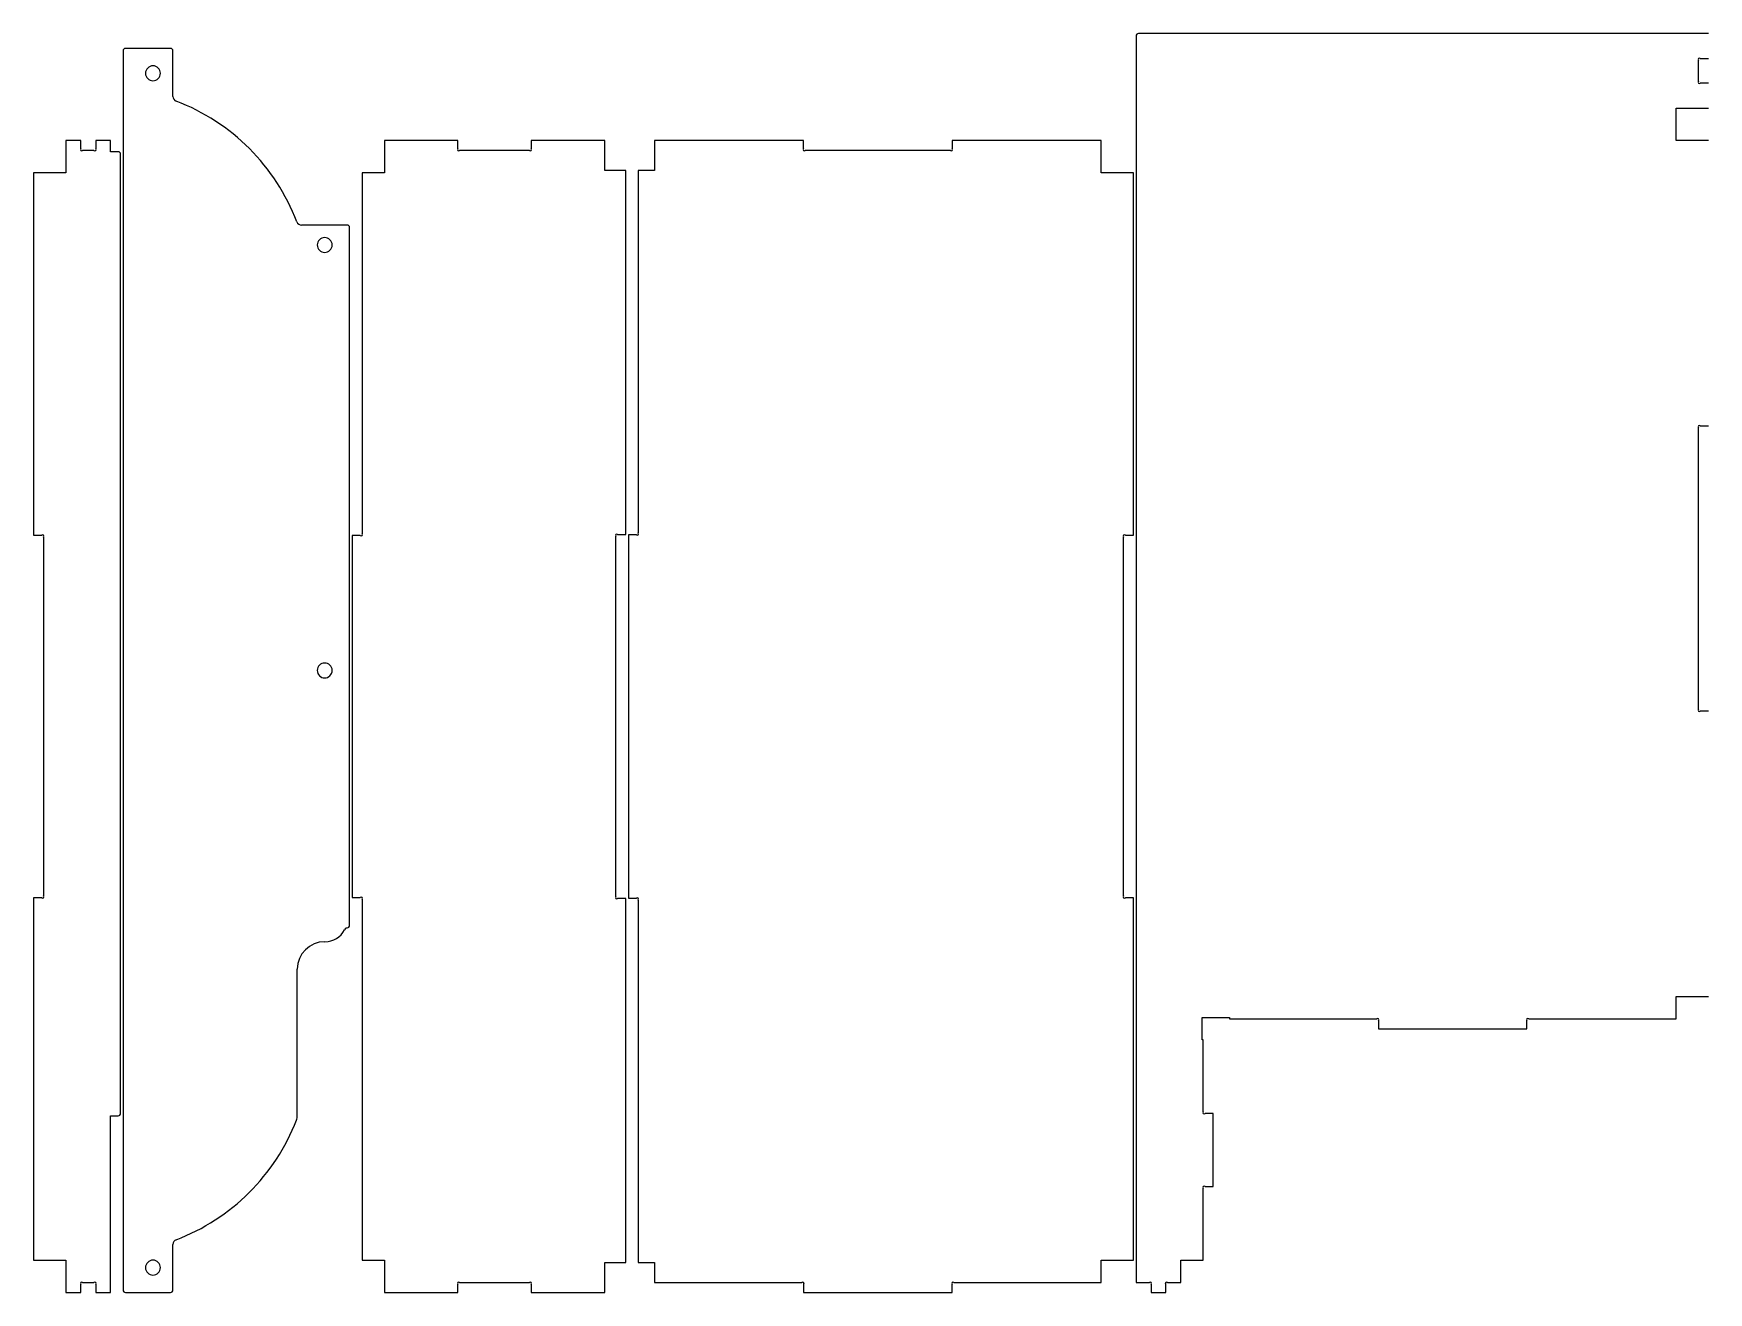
# Model space of a CAD drawing. Extents: x -429 to 880, y -72 to 434.
# Drawn here: x -429 to 244, y -72 to 434 of the extents above; entities that cross this region are included whole.
import ezdxf

# ---------------------------------------------------------------- set-up
doc = ezdxf.new("R2010")
doc.units = 0
doc.header["$MEASUREMENT"] = 0
doc.layers.add('MODELSKETCH_VISIBLE', color=7, linetype='CONTINUOUS')

# ---------------------------------------------------------------- blocks, each defined once
blk = doc.blocks.new('BLOCK_2')
at = {"layer": 'MODELSKETCH_VISIBLE', "color": 7}
blk.add_open_spline([(-383.72, 417.62), (-383.72, 419.28), (-382.38, 420.62), (-380.72, 420.62), (-379.07, 420.62), (-377.72, 419.28), (-377.72, 417.62), (-377.72, 415.97), (-379.07, 414.62), (-380.72, 414.62), (-382.38, 414.62), (-383.72, 415.97), (-383.72, 417.62), (-383.72, 417.62), (-383.72, 417.62), (-383.72, 417.62)], degree=3, knots=[0, 0, 0, 0, 1, 1, 1, 2, 2, 2, 3, 3, 3, 4, 4, 4, 5, 5, 5, 5], dxfattribs=at)
blk = doc.blocks.new('BLOCK_3')
at = {"layer": 'MODELSKETCH_VISIBLE', "color": 7}
blk.add_open_spline([(-404.43, 386.62), (-404.23, 386.43), (-403.92, 386.43), (-403.72, 386.62), (-403.53, 386.82), (-403.53, 387.13), (-403.72, 387.33)], degree=3, knots=[0, 0, 0, 0, 1, 1, 1, 2, 2, 2, 2], dxfattribs=at)
blk = doc.blocks.new('BLOCK_4')
at = {"layer": 'MODELSKETCH_VISIBLE', "color": 7}
blk.add_lwpolyline([(-403.72, 390.62), (-403.72, 387.33)], dxfattribs=at)
blk = doc.blocks.new('BLOCK_5')
at = {"layer": 'MODELSKETCH_VISIBLE', "color": 7}
blk.add_lwpolyline([(-397.72, 390.62), (-403.72, 390.62)], dxfattribs=at)
blk = doc.blocks.new('BLOCK_6')
at = {"layer": 'MODELSKETCH_VISIBLE', "color": 7}
blk.add_lwpolyline([(-397.72, 386.12), (-397.72, 390.62)], dxfattribs=at)
blk = doc.blocks.new('BLOCK_7')
at = {"layer": 'MODELSKETCH_VISIBLE', "color": 7}
blk.add_lwpolyline([(-394.72, 386.12), (-397.72, 386.12)], dxfattribs=at)
blk = doc.blocks.new('BLOCK_8')
at = {"layer": 'MODELSKETCH_VISIBLE', "color": 7}
blk.add_open_spline([(-393.72, 385.12), (-393.72, 385.67), (-394.17, 386.12), (-394.72, 386.12)], degree=3, dxfattribs=at)
blk = doc.blocks.new('BLOCK_9')
at = {"layer": 'MODELSKETCH_VISIBLE', "color": 7}
blk.add_lwpolyline([(-393.72, -0.38), (-393.72, 385.12)], dxfattribs=at)
blk = doc.blocks.new('BLOCK_10')
at = {"layer": 'MODELSKETCH_VISIBLE', "color": 7}
blk.add_open_spline([(-394.72, -1.38), (-394.17, -1.38), (-393.72, -0.93), (-393.72, -0.38)], degree=3, dxfattribs=at)
blk = doc.blocks.new('BLOCK_11')
at = {"layer": 'MODELSKETCH_VISIBLE', "color": 7}
blk.add_lwpolyline([(-397.72, -1.38), (-394.72, -1.38)], dxfattribs=at)
blk = doc.blocks.new('BLOCK_12')
at = {"layer": 'MODELSKETCH_VISIBLE', "color": 7}
blk.add_lwpolyline([(-397.72, -72.38), (-397.72, -1.38)], dxfattribs=at)
blk = doc.blocks.new('BLOCK_13')
at = {"layer": 'MODELSKETCH_VISIBLE', "color": 7}
blk.add_lwpolyline([(-403.72, -72.38), (-397.72, -72.38)], dxfattribs=at)
blk = doc.blocks.new('BLOCK_14')
at = {"layer": 'MODELSKETCH_VISIBLE', "color": 7}
blk.add_lwpolyline([(-403.72, -69.08), (-403.72, -72.38)], dxfattribs=at)
blk = doc.blocks.new('BLOCK_15')
at = {"layer": 'MODELSKETCH_VISIBLE', "color": 7}
blk.add_open_spline([(-403.72, -69.08), (-403.53, -68.89), (-403.53, -68.57), (-403.72, -68.38), (-403.92, -68.18), (-404.23, -68.18), (-404.43, -68.38)], degree=3, knots=[0, 0, 0, 0, 1, 1, 1, 2, 2, 2, 2], dxfattribs=at)
blk = doc.blocks.new('BLOCK_16')
at = {"layer": 'MODELSKETCH_VISIBLE', "color": 7}
blk.add_lwpolyline([(-409.02, -68.38), (-404.43, -68.38)], dxfattribs=at)
blk = doc.blocks.new('BLOCK_17')
at = {"layer": 'MODELSKETCH_VISIBLE', "color": 7}
blk.add_open_spline([(-409.02, -68.38), (-409.21, -68.18), (-409.53, -68.18), (-409.72, -68.38), (-409.92, -68.57), (-409.92, -68.89), (-409.72, -69.08)], degree=3, knots=[0, 0, 0, 0, 1, 1, 1, 2, 2, 2, 2], dxfattribs=at)
blk = doc.blocks.new('BLOCK_18')
at = {"layer": 'MODELSKETCH_VISIBLE', "color": 7}
blk.add_lwpolyline([(-409.72, -72.38), (-409.72, -69.08)], dxfattribs=at)
blk = doc.blocks.new('BLOCK_19')
at = {"layer": 'MODELSKETCH_VISIBLE', "color": 7}
blk.add_lwpolyline([(-415.72, -72.38), (-409.72, -72.38)], dxfattribs=at)
blk = doc.blocks.new('BLOCK_20')
at = {"layer": 'MODELSKETCH_VISIBLE', "color": 7}
blk.add_lwpolyline([(-415.72, -59.38), (-415.72, -72.38)], dxfattribs=at)
blk = doc.blocks.new('BLOCK_21')
at = {"layer": 'MODELSKETCH_VISIBLE', "color": 7}
blk.add_lwpolyline([(-428.72, -59.38), (-415.72, -59.38)], dxfattribs=at)
blk = doc.blocks.new('BLOCK_22')
at = {"layer": 'MODELSKETCH_VISIBLE', "color": 7}
blk.add_lwpolyline([(-428.72, 86.29), (-428.72, -59.38)], dxfattribs=at)
blk = doc.blocks.new('BLOCK_23')
at = {"layer": 'MODELSKETCH_VISIBLE', "color": 7}
blk.add_lwpolyline([(-425.43, 86.29), (-428.72, 86.29)], dxfattribs=at)
blk = doc.blocks.new('BLOCK_24')
at = {"layer": 'MODELSKETCH_VISIBLE', "color": 7}
blk.add_open_spline([(-425.43, 86.29), (-425.23, 86.09), (-424.92, 86.09), (-424.72, 86.29), (-424.53, 86.48), (-424.53, 86.8), (-424.72, 87)], degree=3, knots=[0, 0, 0, 0, 1, 1, 1, 2, 2, 2, 2], dxfattribs=at)
blk = doc.blocks.new('BLOCK_25')
at = {"layer": 'MODELSKETCH_VISIBLE', "color": 7}
blk.add_lwpolyline([(-424.72, 231.25), (-424.72, 87)], dxfattribs=at)
blk = doc.blocks.new('BLOCK_26')
at = {"layer": 'MODELSKETCH_VISIBLE', "color": 7}
blk.add_open_spline([(-424.72, 231.25), (-424.53, 231.44), (-424.53, 231.76), (-424.72, 231.96), (-424.92, 232.15), (-425.23, 232.15), (-425.43, 231.96)], degree=3, knots=[0, 0, 0, 0, 1, 1, 1, 2, 2, 2, 2], dxfattribs=at)
blk = doc.blocks.new('BLOCK_27')
at = {"layer": 'MODELSKETCH_VISIBLE', "color": 7}
blk.add_lwpolyline([(-428.72, 231.96), (-425.43, 231.96)], dxfattribs=at)
blk = doc.blocks.new('BLOCK_28')
at = {"layer": 'MODELSKETCH_VISIBLE', "color": 7}
blk.add_lwpolyline([(-428.72, 377.62), (-428.72, 231.96)], dxfattribs=at)
blk = doc.blocks.new('BLOCK_29')
at = {"layer": 'MODELSKETCH_VISIBLE', "color": 7}
blk.add_lwpolyline([(-415.72, 377.62), (-428.72, 377.62)], dxfattribs=at)
blk = doc.blocks.new('BLOCK_30')
at = {"layer": 'MODELSKETCH_VISIBLE', "color": 7}
blk.add_lwpolyline([(-415.72, 390.62), (-415.72, 377.62)], dxfattribs=at)
blk = doc.blocks.new('BLOCK_31')
at = {"layer": 'MODELSKETCH_VISIBLE', "color": 7}
blk.add_lwpolyline([(-409.72, 390.62), (-415.72, 390.62)], dxfattribs=at)
blk = doc.blocks.new('BLOCK_32')
at = {"layer": 'MODELSKETCH_VISIBLE', "color": 7}
blk.add_lwpolyline([(-409.72, 387.33), (-409.72, 390.62)], dxfattribs=at)
blk = doc.blocks.new('BLOCK_33')
at = {"layer": 'MODELSKETCH_VISIBLE', "color": 7}
blk.add_open_spline([(-409.72, 387.33), (-409.92, 387.13), (-409.92, 386.82), (-409.72, 386.62), (-409.53, 386.43), (-409.21, 386.43), (-409.02, 386.62)], degree=3, knots=[0, 0, 0, 0, 1, 1, 1, 2, 2, 2, 2], dxfattribs=at)
blk = doc.blocks.new('BLOCK_34')
at = {"layer": 'MODELSKETCH_VISIBLE', "color": 7}
blk.add_lwpolyline([(-404.43, 386.62), (-409.02, 386.62)], dxfattribs=at)
blk = doc.blocks.new('BLOCK_35')
at = {"layer": 'MODELSKETCH_VISIBLE', "color": 7}
blk.add_lwpolyline([(-373.72, 427.62), (-391.72, 427.62)], dxfattribs=at)
blk = doc.blocks.new('BLOCK_36')
at = {"layer": 'MODELSKETCH_VISIBLE', "color": 7}
blk.add_open_spline([(-372.72, 426.62), (-372.72, 427.17), (-373.17, 427.62), (-373.72, 427.62)], degree=3, dxfattribs=at)
blk = doc.blocks.new('BLOCK_37')
at = {"layer": 'MODELSKETCH_VISIBLE', "color": 7}
blk.add_lwpolyline([(-372.72, 408.31), (-372.72, 426.62)], dxfattribs=at)
blk = doc.blocks.new('BLOCK_38')
at = {"layer": 'MODELSKETCH_VISIBLE', "color": 7}
blk.add_open_spline([(-372.72, 408.31), (-372.72, 407.48), (-372.21, 406.74), (-371.44, 406.45)], degree=3, dxfattribs=at)
blk = doc.blocks.new('BLOCK_39')
at = {"layer": 'MODELSKETCH_VISIBLE', "color": 7}
blk.add_open_spline([(-322.9, 357.91), (-331.43, 380.26), (-349.08, 397.92), (-371.44, 406.45)], degree=3, dxfattribs=at)
blk = doc.blocks.new('BLOCK_40')
at = {"layer": 'MODELSKETCH_VISIBLE', "color": 7}
blk.add_open_spline([(-322.9, 357.91), (-322.6, 357.13), (-321.86, 356.62), (-321.03, 356.62)], degree=3, dxfattribs=at)
blk = doc.blocks.new('BLOCK_41')
at = {"layer": 'MODELSKETCH_VISIBLE', "color": 7}
blk.add_lwpolyline([(-302.72, 356.62), (-321.03, 356.62)], dxfattribs=at)
blk = doc.blocks.new('BLOCK_42')
at = {"layer": 'MODELSKETCH_VISIBLE', "color": 7}
blk.add_open_spline([(-301.72, 355.62), (-301.72, 356.17), (-302.17, 356.62), (-302.72, 356.62)], degree=3, dxfattribs=at)
blk = doc.blocks.new('BLOCK_43')
at = {"layer": 'MODELSKETCH_VISIBLE', "color": 7}
blk.add_lwpolyline([(-301.72, 75.2), (-301.72, 355.62)], dxfattribs=at)
blk = doc.blocks.new('BLOCK_44')
at = {"layer": 'MODELSKETCH_VISIBLE', "color": 7}
blk.add_open_spline([(-302.72, 74.2), (-302.17, 74.2), (-301.72, 74.65), (-301.72, 75.2)], degree=3, dxfattribs=at)
blk = doc.blocks.new('BLOCK_45')
at = {"layer": 'MODELSKETCH_VISIBLE', "color": 7}
blk.add_lwpolyline([(-303.04, 74.2), (-302.72, 74.2)], dxfattribs=at)
blk = doc.blocks.new('BLOCK_46')
at = {"layer": 'MODELSKETCH_VISIBLE', "color": 7}
blk.add_open_spline([(-303.04, 74.2), (-303.33, 74), (-303.57, 73.72), (-303.73, 73.41)], degree=3, dxfattribs=at)
blk = doc.blocks.new('BLOCK_47')
at = {"layer": 'MODELSKETCH_VISIBLE', "color": 7}
blk.add_open_spline([(-311.62, 68.62), (-308.3, 68.62), (-305.26, 70.47), (-303.73, 73.41)], degree=3, dxfattribs=at)
blk = doc.blocks.new('BLOCK_48')
at = {"layer": 'MODELSKETCH_VISIBLE', "color": 7}
blk.add_lwpolyline([(-311.72, 68.62), (-311.62, 68.62)], dxfattribs=at)
blk = doc.blocks.new('BLOCK_49')
at = {"layer": 'MODELSKETCH_VISIBLE', "color": 7}
blk.add_open_spline([(-311.72, 68.62), (-317.8, 68.62), (-322.72, 63.7), (-322.72, 57.62)], degree=3, dxfattribs=at)
blk = doc.blocks.new('BLOCK_50')
at = {"layer": 'MODELSKETCH_VISIBLE', "color": 7}
blk.add_lwpolyline([(-322.72, -1.28), (-322.72, 57.62)], dxfattribs=at)
blk = doc.blocks.new('BLOCK_51')
at = {"layer": 'MODELSKETCH_VISIBLE', "color": 7}
blk.add_open_spline([(-323.06, -3.08), (-322.84, -2.51), (-322.72, -1.9), (-322.72, -1.28)], degree=3, dxfattribs=at)
blk = doc.blocks.new('BLOCK_52')
at = {"layer": 'MODELSKETCH_VISIBLE', "color": 7}
blk.add_open_spline([(-314.72, 177.62), (-314.72, 179.28), (-313.38, 180.62), (-311.72, 180.62), (-310.07, 180.62), (-308.72, 179.28), (-308.72, 177.62), (-308.72, 175.97), (-310.07, 174.62), (-311.72, 174.62), (-313.38, 174.62), (-314.72, 175.97), (-314.72, 177.62), (-314.72, 177.62), (-314.72, 177.62), (-314.72, 177.62)], degree=3, knots=[0, 0, 0, 0, 1, 1, 1, 2, 2, 2, 3, 3, 3, 4, 4, 4, 5, 5, 5, 5], dxfattribs=at)
blk = doc.blocks.new('BLOCK_53')
at = {"layer": 'MODELSKETCH_VISIBLE', "color": 7}
blk.add_open_spline([(-371.44, -51.2), (-349.23, -42.73), (-331.65, -25.24), (-323.06, -3.08)], degree=3, dxfattribs=at)
blk = doc.blocks.new('BLOCK_54')
at = {"layer": 'MODELSKETCH_VISIBLE', "color": 7}
blk.add_open_spline([(-371.44, -51.2), (-372.21, -51.5), (-372.72, -52.24), (-372.72, -53.07)], degree=3, dxfattribs=at)
blk = doc.blocks.new('BLOCK_55')
at = {"layer": 'MODELSKETCH_VISIBLE', "color": 7}
blk.add_lwpolyline([(-372.72, -71.38), (-372.72, -53.07)], dxfattribs=at)
blk = doc.blocks.new('BLOCK_56')
at = {"layer": 'MODELSKETCH_VISIBLE', "color": 7}
blk.add_open_spline([(-373.72, -72.38), (-373.17, -72.38), (-372.72, -71.93), (-372.72, -71.38)], degree=3, dxfattribs=at)
blk = doc.blocks.new('BLOCK_57')
at = {"layer": 'MODELSKETCH_VISIBLE', "color": 7}
blk.add_lwpolyline([(-391.72, -72.38), (-373.72, -72.38)], dxfattribs=at)
blk = doc.blocks.new('BLOCK_58')
at = {"layer": 'MODELSKETCH_VISIBLE', "color": 7}
blk.add_open_spline([(-392.72, -71.38), (-392.72, -71.93), (-392.27, -72.38), (-391.72, -72.38)], degree=3, dxfattribs=at)
blk = doc.blocks.new('BLOCK_59')
at = {"layer": 'MODELSKETCH_VISIBLE', "color": 7}
blk.add_lwpolyline([(-392.72, 426.62), (-392.72, -71.38)], dxfattribs=at)
blk = doc.blocks.new('BLOCK_60')
at = {"layer": 'MODELSKETCH_VISIBLE', "color": 7}
blk.add_open_spline([(-391.72, 427.62), (-392.27, 427.62), (-392.72, 427.17), (-392.72, 426.62)], degree=3, dxfattribs=at)
blk = doc.blocks.new('BLOCK_61')
at = {"layer": 'MODELSKETCH_VISIBLE', "color": 7}
blk.add_open_spline([(-257.52, -68.38), (-257.71, -68.18), (-258.03, -68.18), (-258.22, -68.38), (-258.42, -68.57), (-258.42, -68.89), (-258.22, -69.08)], degree=3, knots=[0, 0, 0, 0, 1, 1, 1, 2, 2, 2, 2], dxfattribs=at)
blk = doc.blocks.new('BLOCK_62')
at = {"layer": 'MODELSKETCH_VISIBLE', "color": 7}
blk.add_lwpolyline([(-258.22, -72.38), (-258.22, -69.08)], dxfattribs=at)
blk = doc.blocks.new('BLOCK_63')
at = {"layer": 'MODELSKETCH_VISIBLE', "color": 7}
blk.add_lwpolyline([(-287.72, -72.38), (-258.22, -72.38)], dxfattribs=at)
blk = doc.blocks.new('BLOCK_64')
at = {"layer": 'MODELSKETCH_VISIBLE', "color": 7}
blk.add_lwpolyline([(-287.72, -59.38), (-287.72, -72.38)], dxfattribs=at)
blk = doc.blocks.new('BLOCK_65')
at = {"layer": 'MODELSKETCH_VISIBLE', "color": 7}
blk.add_lwpolyline([(-296.72, -59.38), (-287.72, -59.38)], dxfattribs=at)
blk = doc.blocks.new('BLOCK_66')
at = {"layer": 'MODELSKETCH_VISIBLE', "color": 7}
blk.add_lwpolyline([(-296.72, 85.68), (-296.72, -59.38)], dxfattribs=at)
blk = doc.blocks.new('BLOCK_67')
at = {"layer": 'MODELSKETCH_VISIBLE', "color": 7}
blk.add_open_spline([(-296.72, 85.68), (-296.53, 85.88), (-296.53, 86.19), (-296.72, 86.39), (-296.92, 86.58), (-297.23, 86.58), (-297.43, 86.39)], degree=3, knots=[0, 0, 0, 0, 1, 1, 1, 2, 2, 2, 2], dxfattribs=at)
blk = doc.blocks.new('BLOCK_68')
at = {"layer": 'MODELSKETCH_VISIBLE', "color": 7}
blk.add_lwpolyline([(-300.72, 86.39), (-297.43, 86.39)], dxfattribs=at)
blk = doc.blocks.new('BLOCK_69')
at = {"layer": 'MODELSKETCH_VISIBLE', "color": 7}
blk.add_lwpolyline([(-300.72, 231.86), (-300.72, 86.39)], dxfattribs=at)
blk = doc.blocks.new('BLOCK_70')
at = {"layer": 'MODELSKETCH_VISIBLE', "color": 7}
blk.add_lwpolyline([(-297.43, 231.86), (-300.72, 231.86)], dxfattribs=at)
blk = doc.blocks.new('BLOCK_71')
at = {"layer": 'MODELSKETCH_VISIBLE', "color": 7}
blk.add_open_spline([(-297.43, 231.86), (-297.23, 231.66), (-296.92, 231.66), (-296.72, 231.86), (-296.53, 232.05), (-296.53, 232.37), (-296.72, 232.56)], degree=3, knots=[0, 0, 0, 0, 1, 1, 1, 2, 2, 2, 2], dxfattribs=at)
blk = doc.blocks.new('BLOCK_72')
at = {"layer": 'MODELSKETCH_VISIBLE', "color": 7}
blk.add_lwpolyline([(-296.72, 377.62), (-296.72, 232.56)], dxfattribs=at)
blk = doc.blocks.new('BLOCK_73')
at = {"layer": 'MODELSKETCH_VISIBLE', "color": 7}
blk.add_lwpolyline([(-287.72, 377.62), (-296.72, 377.62)], dxfattribs=at)
blk = doc.blocks.new('BLOCK_74')
at = {"layer": 'MODELSKETCH_VISIBLE', "color": 7}
blk.add_lwpolyline([(-287.72, 390.62), (-287.72, 377.62)], dxfattribs=at)
blk = doc.blocks.new('BLOCK_75')
at = {"layer": 'MODELSKETCH_VISIBLE', "color": 7}
blk.add_lwpolyline([(-258.22, 390.62), (-287.72, 390.62)], dxfattribs=at)
blk = doc.blocks.new('BLOCK_76')
at = {"layer": 'MODELSKETCH_VISIBLE', "color": 7}
blk.add_lwpolyline([(-258.22, 387.33), (-258.22, 390.62)], dxfattribs=at)
blk = doc.blocks.new('BLOCK_77')
at = {"layer": 'MODELSKETCH_VISIBLE', "color": 7}
blk.add_open_spline([(-258.22, 387.33), (-258.42, 387.13), (-258.42, 386.82), (-258.22, 386.62), (-258.03, 386.43), (-257.71, 386.43), (-257.52, 386.62)], degree=3, knots=[0, 0, 0, 0, 1, 1, 1, 2, 2, 2, 2], dxfattribs=at)
blk = doc.blocks.new('BLOCK_78')
at = {"layer": 'MODELSKETCH_VISIBLE', "color": 7}
blk.add_lwpolyline([(-229.43, 386.62), (-257.52, 386.62)], dxfattribs=at)
blk = doc.blocks.new('BLOCK_79')
at = {"layer": 'MODELSKETCH_VISIBLE', "color": 7}
blk.add_open_spline([(-229.43, 386.62), (-229.23, 386.43), (-228.92, 386.43), (-228.72, 386.62), (-228.53, 386.82), (-228.53, 387.13), (-228.72, 387.33)], degree=3, knots=[0, 0, 0, 0, 1, 1, 1, 2, 2, 2, 2], dxfattribs=at)
blk = doc.blocks.new('BLOCK_80')
at = {"layer": 'MODELSKETCH_VISIBLE', "color": 7}
blk.add_lwpolyline([(-228.72, 390.62), (-228.72, 387.33)], dxfattribs=at)
blk = doc.blocks.new('BLOCK_81')
at = {"layer": 'MODELSKETCH_VISIBLE', "color": 7}
blk.add_lwpolyline([(-199.22, 390.62), (-228.72, 390.62)], dxfattribs=at)
blk = doc.blocks.new('BLOCK_82')
at = {"layer": 'MODELSKETCH_VISIBLE', "color": 7}
blk.add_lwpolyline([(-199.22, 378.62), (-199.22, 390.62)], dxfattribs=at)
blk = doc.blocks.new('BLOCK_83')
at = {"layer": 'MODELSKETCH_VISIBLE', "color": 7}
blk.add_lwpolyline([(-190.72, 378.62), (-199.22, 378.62)], dxfattribs=at)
blk = doc.blocks.new('BLOCK_84')
at = {"layer": 'MODELSKETCH_VISIBLE', "color": 7}
blk.add_lwpolyline([(-190.72, 232.29), (-190.72, 378.62)], dxfattribs=at)
blk = doc.blocks.new('BLOCK_85')
at = {"layer": 'MODELSKETCH_VISIBLE', "color": 7}
blk.add_lwpolyline([(-194.02, 232.29), (-190.72, 232.29)], dxfattribs=at)
blk = doc.blocks.new('BLOCK_86')
at = {"layer": 'MODELSKETCH_VISIBLE', "color": 7}
blk.add_open_spline([(-194.02, 232.29), (-194.21, 232.48), (-194.53, 232.48), (-194.72, 232.29), (-194.92, 232.09), (-194.92, 231.78), (-194.72, 231.58)], degree=3, knots=[0, 0, 0, 0, 1, 1, 1, 2, 2, 2, 2], dxfattribs=at)
blk = doc.blocks.new('BLOCK_87')
at = {"layer": 'MODELSKETCH_VISIBLE', "color": 7}
blk.add_lwpolyline([(-194.72, 86.66), (-194.72, 231.58)], dxfattribs=at)
blk = doc.blocks.new('BLOCK_88')
at = {"layer": 'MODELSKETCH_VISIBLE', "color": 7}
blk.add_open_spline([(-194.72, 86.66), (-194.92, 86.47), (-194.92, 86.15), (-194.72, 85.96), (-194.53, 85.76), (-194.21, 85.76), (-194.02, 85.96)], degree=3, knots=[0, 0, 0, 0, 1, 1, 1, 2, 2, 2, 2], dxfattribs=at)
blk = doc.blocks.new('BLOCK_89')
at = {"layer": 'MODELSKETCH_VISIBLE', "color": 7}
blk.add_lwpolyline([(-190.72, 85.96), (-194.02, 85.96)], dxfattribs=at)
blk = doc.blocks.new('BLOCK_90')
at = {"layer": 'MODELSKETCH_VISIBLE', "color": 7}
blk.add_lwpolyline([(-190.72, -60.38), (-190.72, 85.96)], dxfattribs=at)
blk = doc.blocks.new('BLOCK_91')
at = {"layer": 'MODELSKETCH_VISIBLE', "color": 7}
blk.add_lwpolyline([(-199.22, -60.38), (-190.72, -60.38)], dxfattribs=at)
blk = doc.blocks.new('BLOCK_92')
at = {"layer": 'MODELSKETCH_VISIBLE', "color": 7}
blk.add_lwpolyline([(-199.22, -72.38), (-199.22, -60.38)], dxfattribs=at)
blk = doc.blocks.new('BLOCK_93')
at = {"layer": 'MODELSKETCH_VISIBLE', "color": 7}
blk.add_lwpolyline([(-228.72, -72.38), (-199.22, -72.38)], dxfattribs=at)
blk = doc.blocks.new('BLOCK_94')
at = {"layer": 'MODELSKETCH_VISIBLE', "color": 7}
blk.add_lwpolyline([(-228.72, -69.08), (-228.72, -72.38)], dxfattribs=at)
blk = doc.blocks.new('BLOCK_95')
at = {"layer": 'MODELSKETCH_VISIBLE', "color": 7}
blk.add_open_spline([(-228.72, -69.08), (-228.53, -68.89), (-228.53, -68.57), (-228.72, -68.38), (-228.92, -68.18), (-229.23, -68.18), (-229.43, -68.38)], degree=3, knots=[0, 0, 0, 0, 1, 1, 1, 2, 2, 2, 2], dxfattribs=at)
blk = doc.blocks.new('BLOCK_96')
at = {"layer": 'MODELSKETCH_VISIBLE', "color": 7}
blk.add_lwpolyline([(-257.52, -68.38), (-229.43, -68.38)], dxfattribs=at)
blk = doc.blocks.new('BLOCK_97')
at = {"layer": 'MODELSKETCH_VISIBLE', "color": 7}
blk.add_open_spline([(9.28, 87), (9.08, 86.8), (9.08, 86.48), (9.28, 86.29), (9.47, 86.09), (9.79, 86.09), (9.98, 86.29)], degree=3, knots=[0, 0, 0, 0, 1, 1, 1, 2, 2, 2, 2], dxfattribs=at)
blk = doc.blocks.new('BLOCK_98')
at = {"layer": 'MODELSKETCH_VISIBLE', "color": 7}
blk.add_lwpolyline([(13.28, 86.29), (9.98, 86.29)], dxfattribs=at)
blk = doc.blocks.new('BLOCK_99')
at = {"layer": 'MODELSKETCH_VISIBLE', "color": 7}
blk.add_lwpolyline([(13.28, -59.38), (13.28, 86.29)], dxfattribs=at)
blk = doc.blocks.new('BLOCK_100')
at = {"layer": 'MODELSKETCH_VISIBLE', "color": 7}
blk.add_lwpolyline([(0.28, -59.38), (13.28, -59.38)], dxfattribs=at)
blk = doc.blocks.new('BLOCK_101')
at = {"layer": 'MODELSKETCH_VISIBLE', "color": 7}
blk.add_lwpolyline([(0.28, -68.38), (0.28, -59.38)], dxfattribs=at)
blk = doc.blocks.new('BLOCK_102')
at = {"layer": 'MODELSKETCH_VISIBLE', "color": 7}
blk.add_lwpolyline([(-58.95, -68.38), (0.28, -68.38)], dxfattribs=at)
blk = doc.blocks.new('BLOCK_103')
at = {"layer": 'MODELSKETCH_VISIBLE', "color": 7}
blk.add_open_spline([(-58.95, -68.38), (-59.14, -68.18), (-59.46, -68.18), (-59.66, -68.38), (-59.85, -68.57), (-59.85, -68.89), (-59.66, -69.08)], degree=3, knots=[0, 0, 0, 0, 1, 1, 1, 2, 2, 2, 2], dxfattribs=at)
blk = doc.blocks.new('BLOCK_104')
at = {"layer": 'MODELSKETCH_VISIBLE', "color": 7}
blk.add_lwpolyline([(-59.66, -72.38), (-59.66, -69.08)], dxfattribs=at)
blk = doc.blocks.new('BLOCK_105')
at = {"layer": 'MODELSKETCH_VISIBLE', "color": 7}
blk.add_lwpolyline([(-119.29, -72.38), (-59.66, -72.38)], dxfattribs=at)
blk = doc.blocks.new('BLOCK_106')
at = {"layer": 'MODELSKETCH_VISIBLE', "color": 7}
blk.add_lwpolyline([(-119.29, -69.08), (-119.29, -72.38)], dxfattribs=at)
blk = doc.blocks.new('BLOCK_107')
at = {"layer": 'MODELSKETCH_VISIBLE', "color": 7}
blk.add_open_spline([(-119.29, -69.08), (-119.09, -68.89), (-119.09, -68.57), (-119.29, -68.38), (-119.48, -68.18), (-119.8, -68.18), (-120, -68.38)], degree=3, knots=[0, 0, 0, 0, 1, 1, 1, 2, 2, 2, 2], dxfattribs=at)
blk = doc.blocks.new('BLOCK_108')
at = {"layer": 'MODELSKETCH_VISIBLE', "color": 7}
blk.add_lwpolyline([(-179.22, -68.38), (-120, -68.38)], dxfattribs=at)
blk = doc.blocks.new('BLOCK_109')
at = {"layer": 'MODELSKETCH_VISIBLE', "color": 7}
blk.add_lwpolyline([(-179.22, -60.38), (-179.22, -68.38)], dxfattribs=at)
blk = doc.blocks.new('BLOCK_110')
at = {"layer": 'MODELSKETCH_VISIBLE', "color": 7}
blk.add_lwpolyline([(-185.72, -60.38), (-179.22, -60.38)], dxfattribs=at)
blk = doc.blocks.new('BLOCK_111')
at = {"layer": 'MODELSKETCH_VISIBLE', "color": 7}
blk.add_lwpolyline([(-185.72, 85.35), (-185.72, -60.38)], dxfattribs=at)
blk = doc.blocks.new('BLOCK_112')
at = {"layer": 'MODELSKETCH_VISIBLE', "color": 7}
blk.add_open_spline([(-185.72, 85.35), (-185.53, 85.54), (-185.53, 85.86), (-185.72, 86.06), (-185.92, 86.25), (-186.23, 86.25), (-186.43, 86.06)], degree=3, knots=[0, 0, 0, 0, 1, 1, 1, 2, 2, 2, 2], dxfattribs=at)
blk = doc.blocks.new('BLOCK_113')
at = {"layer": 'MODELSKETCH_VISIBLE', "color": 7}
blk.add_lwpolyline([(-189.72, 86.06), (-186.43, 86.06)], dxfattribs=at)
blk = doc.blocks.new('BLOCK_114')
at = {"layer": 'MODELSKETCH_VISIBLE', "color": 7}
blk.add_lwpolyline([(-189.72, 232.19), (-189.72, 86.06)], dxfattribs=at)
blk = doc.blocks.new('BLOCK_115')
at = {"layer": 'MODELSKETCH_VISIBLE', "color": 7}
blk.add_lwpolyline([(-186.43, 232.19), (-189.72, 232.19)], dxfattribs=at)
blk = doc.blocks.new('BLOCK_116')
at = {"layer": 'MODELSKETCH_VISIBLE', "color": 7}
blk.add_open_spline([(-186.43, 232.19), (-186.23, 231.99), (-185.92, 231.99), (-185.72, 232.19), (-185.53, 232.38), (-185.53, 232.7), (-185.72, 232.9)], degree=3, knots=[0, 0, 0, 0, 1, 1, 1, 2, 2, 2, 2], dxfattribs=at)
blk = doc.blocks.new('BLOCK_117')
at = {"layer": 'MODELSKETCH_VISIBLE', "color": 7}
blk.add_lwpolyline([(-185.72, 378.62), (-185.72, 232.9)], dxfattribs=at)
blk = doc.blocks.new('BLOCK_118')
at = {"layer": 'MODELSKETCH_VISIBLE', "color": 7}
blk.add_lwpolyline([(-179.22, 378.62), (-185.72, 378.62)], dxfattribs=at)
blk = doc.blocks.new('BLOCK_119')
at = {"layer": 'MODELSKETCH_VISIBLE', "color": 7}
blk.add_lwpolyline([(-179.22, 390.62), (-179.22, 378.62)], dxfattribs=at)
blk = doc.blocks.new('BLOCK_120')
at = {"layer": 'MODELSKETCH_VISIBLE', "color": 7}
blk.add_lwpolyline([(-119.39, 390.62), (-179.22, 390.62)], dxfattribs=at)
blk = doc.blocks.new('BLOCK_121')
at = {"layer": 'MODELSKETCH_VISIBLE', "color": 7}
blk.add_lwpolyline([(-119.39, 387.33), (-119.39, 390.62)], dxfattribs=at)
blk = doc.blocks.new('BLOCK_143')
at = {"layer": 'MODELSKETCH_VISIBLE', "color": 7}
blk.add_open_spline([(-383.72, -62.38), (-383.72, -60.72), (-382.38, -59.38), (-380.72, -59.38), (-379.07, -59.38), (-377.72, -60.72), (-377.72, -62.38), (-377.72, -64.03), (-379.07, -65.38), (-380.72, -65.38), (-382.38, -65.38), (-383.72, -64.03), (-383.72, -62.38), (-383.72, -62.38), (-383.72, -62.38), (-383.72, -62.38)], degree=3, knots=[0, 0, 0, 0, 1, 1, 1, 2, 2, 2, 3, 3, 3, 4, 4, 4, 5, 5, 5, 5], dxfattribs=at)
blk = doc.blocks.new('BLOCK_145')
at = {"layer": 'MODELSKETCH_VISIBLE', "color": 7}
blk.add_lwpolyline([(240.28, 414.33), (240.28, 422.92)], dxfattribs=at)
blk = doc.blocks.new('BLOCK_146')
at = {"layer": 'MODELSKETCH_VISIBLE', "color": 7}
blk.add_open_spline([(240.98, 423.62), (240.79, 423.82), (240.47, 423.82), (240.28, 423.62), (240.08, 423.43), (240.08, 423.11), (240.28, 422.92)], degree=3, knots=[0, 0, 0, 0, 1, 1, 1, 2, 2, 2, 2], dxfattribs=at)
blk = doc.blocks.new('BLOCK_147')
at = {"layer": 'MODELSKETCH_VISIBLE', "color": 7}
blk.add_lwpolyline([(240.98, 423.62), (244.28, 423.62)], dxfattribs=at)
blk = doc.blocks.new('BLOCK_149')
at = {"layer": 'MODELSKETCH_VISIBLE', "color": 7}
blk.add_lwpolyline([(244.28, 433.62), (15.28, 433.62)], dxfattribs=at)
blk = doc.blocks.new('BLOCK_150')
at = {"layer": 'MODELSKETCH_VISIBLE', "color": 7}
blk.add_open_spline([(15.28, 433.62), (14.73, 433.62), (14.28, 433.17), (14.28, 432.62)], degree=3, dxfattribs=at)
blk = doc.blocks.new('BLOCK_151')
at = {"layer": 'MODELSKETCH_VISIBLE', "color": 7}
blk.add_lwpolyline([(14.28, 432.62), (14.28, -68.38)], dxfattribs=at)
blk = doc.blocks.new('BLOCK_152')
at = {"layer": 'MODELSKETCH_VISIBLE', "color": 7}
blk.add_lwpolyline([(14.28, -68.38), (19.67, -68.38)], dxfattribs=at)
blk = doc.blocks.new('BLOCK_153')
at = {"layer": 'MODELSKETCH_VISIBLE', "color": 7}
blk.add_open_spline([(20.38, -69.08), (20.57, -68.89), (20.57, -68.57), (20.38, -68.38), (20.18, -68.18), (19.87, -68.18), (19.67, -68.38)], degree=3, knots=[0, 0, 0, 0, 1, 1, 1, 2, 2, 2, 2], dxfattribs=at)
blk = doc.blocks.new('BLOCK_154')
at = {"layer": 'MODELSKETCH_VISIBLE', "color": 7}
blk.add_lwpolyline([(20.38, -69.08), (20.38, -72.38)], dxfattribs=at)
blk = doc.blocks.new('BLOCK_155')
at = {"layer": 'MODELSKETCH_VISIBLE', "color": 7}
blk.add_lwpolyline([(20.38, -72.38), (26.18, -72.38)], dxfattribs=at)
blk = doc.blocks.new('BLOCK_156')
at = {"layer": 'MODELSKETCH_VISIBLE', "color": 7}
blk.add_lwpolyline([(26.18, -72.38), (26.18, -69.08)], dxfattribs=at)
blk = doc.blocks.new('BLOCK_157')
at = {"layer": 'MODELSKETCH_VISIBLE', "color": 7}
blk.add_open_spline([(26.88, -68.38), (26.69, -68.18), (26.37, -68.18), (26.18, -68.38), (25.98, -68.57), (25.98, -68.89), (26.18, -69.08)], degree=3, knots=[0, 0, 0, 0, 1, 1, 1, 2, 2, 2, 2], dxfattribs=at)
blk = doc.blocks.new('BLOCK_158')
at = {"layer": 'MODELSKETCH_VISIBLE', "color": 7}
blk.add_lwpolyline([(26.88, -68.38), (32.28, -68.38)], dxfattribs=at)
blk = doc.blocks.new('BLOCK_159')
at = {"layer": 'MODELSKETCH_VISIBLE', "color": 7}
blk.add_lwpolyline([(32.28, -68.38), (32.28, -59.38)], dxfattribs=at)
blk = doc.blocks.new('BLOCK_160')
at = {"layer": 'MODELSKETCH_VISIBLE', "color": 7}
blk.add_lwpolyline([(32.28, -59.38), (41.28, -59.38)], dxfattribs=at)
blk = doc.blocks.new('BLOCK_161')
at = {"layer": 'MODELSKETCH_VISIBLE', "color": 7}
blk.add_lwpolyline([(41.28, -59.38), (41.28, -30.48)], dxfattribs=at)
blk = doc.blocks.new('BLOCK_162')
at = {"layer": 'MODELSKETCH_VISIBLE', "color": 7}
blk.add_open_spline([(41.98, -29.78), (41.79, -29.58), (41.47, -29.58), (41.28, -29.78), (41.08, -29.97), (41.08, -30.29), (41.28, -30.48)], degree=3, knots=[0, 0, 0, 0, 1, 1, 1, 2, 2, 2, 2], dxfattribs=at)
blk = doc.blocks.new('BLOCK_163')
at = {"layer": 'MODELSKETCH_VISIBLE', "color": 7}
blk.add_lwpolyline([(41.98, -29.78), (45.28, -29.78)], dxfattribs=at)
blk = doc.blocks.new('BLOCK_164')
at = {"layer": 'MODELSKETCH_VISIBLE', "color": 7}
blk.add_lwpolyline([(240.28, 162), (240.28, 275.25)], dxfattribs=at)
blk = doc.blocks.new('BLOCK_165')
at = {"layer": 'MODELSKETCH_VISIBLE', "color": 7}
blk.add_open_spline([(240.98, 275.96), (240.79, 276.15), (240.47, 276.15), (240.28, 275.96), (240.08, 275.76), (240.08, 275.44), (240.28, 275.25)], degree=3, knots=[0, 0, 0, 0, 1, 1, 1, 2, 2, 2, 2], dxfattribs=at)
blk = doc.blocks.new('BLOCK_166')
at = {"layer": 'MODELSKETCH_VISIBLE', "color": 7}
blk.add_lwpolyline([(240.98, 275.96), (244.28, 275.96)], dxfattribs=at)
blk = doc.blocks.new('BLOCK_169')
at = {"layer": 'MODELSKETCH_VISIBLE', "color": 7}
blk.add_lwpolyline([(244.28, 390.62), (231.28, 390.62)], dxfattribs=at)
blk = doc.blocks.new('BLOCK_171')
at = {"layer": 'MODELSKETCH_VISIBLE', "color": 7}
blk.add_lwpolyline([(231.28, 390.62), (231.28, 403.62)], dxfattribs=at)
blk = doc.blocks.new('BLOCK_173')
at = {"layer": 'MODELSKETCH_VISIBLE', "color": 7}
blk.add_lwpolyline([(231.28, 403.62), (244.28, 403.62)], dxfattribs=at)
blk = doc.blocks.new('BLOCK_178')
at = {"layer": 'MODELSKETCH_VISIBLE', "color": 7}
blk.add_open_spline([(240.28, 414.33), (240.08, 414.13), (240.08, 413.82), (240.28, 413.62), (240.47, 413.43), (240.79, 413.43), (240.98, 413.62)], degree=3, knots=[0, 0, 0, 0, 1, 1, 1, 2, 2, 2, 2], dxfattribs=at)
blk = doc.blocks.new('BLOCK_179')
at = {"layer": 'MODELSKETCH_VISIBLE', "color": 7}
blk.add_open_spline([(-314.72, 348.62), (-314.72, 350.28), (-313.38, 351.62), (-311.72, 351.62), (-310.07, 351.62), (-308.72, 350.28), (-308.72, 348.62), (-308.72, 346.97), (-310.07, 345.62), (-311.72, 345.62), (-313.38, 345.62), (-314.72, 346.97), (-314.72, 348.62), (-314.72, 348.62), (-314.72, 348.62), (-314.72, 348.62)], degree=3, knots=[0, 0, 0, 0, 1, 1, 1, 2, 2, 2, 3, 3, 3, 4, 4, 4, 5, 5, 5, 5], dxfattribs=at)
blk = doc.blocks.new('BLOCK_180')
at = {"layer": 'MODELSKETCH_VISIBLE', "color": 7}
blk.add_lwpolyline([(9.28, 87), (9.28, 231.25)], dxfattribs=at)
blk = doc.blocks.new('BLOCK_181')
at = {"layer": 'MODELSKETCH_VISIBLE', "color": 7}
blk.add_lwpolyline([(244.28, 413.62), (240.98, 413.62)], dxfattribs=at)
blk = doc.blocks.new('BLOCK_182')
at = {"layer": 'MODELSKETCH_VISIBLE', "color": 7}
blk.add_open_spline([(240.28, 162), (240.08, 161.8), (240.08, 161.48), (240.28, 161.29), (240.47, 161.09), (240.79, 161.09), (240.98, 161.29)], degree=3, knots=[0, 0, 0, 0, 1, 1, 1, 2, 2, 2, 2], dxfattribs=at)
blk = doc.blocks.new('BLOCK_183')
at = {"layer": 'MODELSKETCH_VISIBLE', "color": 7}
blk.add_lwpolyline([(244.28, 161.29), (240.98, 161.29)], dxfattribs=at)
blk = doc.blocks.new('BLOCK_185')
at = {"layer": 'MODELSKETCH_VISIBLE', "color": 7}
blk.add_lwpolyline([(231.28, 46.62), (244.28, 46.62)], dxfattribs=at)
blk = doc.blocks.new('BLOCK_186')
at = {"layer": 'MODELSKETCH_VISIBLE', "color": 7}
blk.add_lwpolyline([(231.28, 37.62), (231.28, 46.62)], dxfattribs=at)
blk = doc.blocks.new('BLOCK_187')
at = {"layer": 'MODELSKETCH_VISIBLE', "color": 7}
blk.add_lwpolyline([(172.05, 37.62), (231.28, 37.62)], dxfattribs=at)
blk = doc.blocks.new('BLOCK_188')
at = {"layer": 'MODELSKETCH_VISIBLE', "color": 7}
blk.add_open_spline([(172.05, 37.62), (171.86, 37.82), (171.54, 37.82), (171.34, 37.62), (171.15, 37.43), (171.15, 37.11), (171.34, 36.92)], degree=3, knots=[0, 0, 0, 0, 1, 1, 1, 2, 2, 2, 2], dxfattribs=at)
blk = doc.blocks.new('BLOCK_189')
at = {"layer": 'MODELSKETCH_VISIBLE', "color": 7}
blk.add_lwpolyline([(171.34, 33.62), (171.34, 36.92)], dxfattribs=at)
blk = doc.blocks.new('BLOCK_190')
at = {"layer": 'MODELSKETCH_VISIBLE', "color": 7}
blk.add_lwpolyline([(111.71, 33.62), (171.34, 33.62)], dxfattribs=at)
blk = doc.blocks.new('BLOCK_191')
at = {"layer": 'MODELSKETCH_VISIBLE', "color": 7}
blk.add_lwpolyline([(111.71, 36.92), (111.71, 33.62)], dxfattribs=at)
blk = doc.blocks.new('BLOCK_192')
at = {"layer": 'MODELSKETCH_VISIBLE', "color": 7}
blk.add_open_spline([(111.71, 36.92), (111.91, 37.11), (111.91, 37.43), (111.71, 37.62), (111.52, 37.82), (111.2, 37.82), (111, 37.62)], degree=3, knots=[0, 0, 0, 0, 1, 1, 1, 2, 2, 2, 2], dxfattribs=at)
blk = doc.blocks.new('BLOCK_193')
at = {"layer": 'MODELSKETCH_VISIBLE', "color": 7}
blk.add_lwpolyline([(51.78, 37.62), (111, 37.62)], dxfattribs=at)
blk = doc.blocks.new('BLOCK_194')
at = {"layer": 'MODELSKETCH_VISIBLE', "color": 7}
blk.add_lwpolyline([(51.78, 38.12), (51.78, 37.62)], dxfattribs=at)
blk = doc.blocks.new('BLOCK_195')
at = {"layer": 'MODELSKETCH_VISIBLE', "color": 7}
blk.add_lwpolyline([(40.78, 38.12), (51.78, 38.12)], dxfattribs=at)
blk = doc.blocks.new('BLOCK_196')
at = {"layer": 'MODELSKETCH_VISIBLE', "color": 7}
blk.add_lwpolyline([(40.78, 29.12), (40.78, 38.12)], dxfattribs=at)
blk = doc.blocks.new('BLOCK_197')
at = {"layer": 'MODELSKETCH_VISIBLE', "color": 7}
blk.add_lwpolyline([(41.28, 29.12), (40.78, 29.12)], dxfattribs=at)
blk = doc.blocks.new('BLOCK_198')
at = {"layer": 'MODELSKETCH_VISIBLE', "color": 7}
blk.add_lwpolyline([(41.28, 0.23), (41.28, 29.12)], dxfattribs=at)
blk = doc.blocks.new('BLOCK_199')
at = {"layer": 'MODELSKETCH_VISIBLE', "color": 7}
blk.add_open_spline([(41.28, 0.23), (41.08, 0.03), (41.08, -0.28), (41.28, -0.48), (41.47, -0.67), (41.79, -0.67), (41.98, -0.48)], degree=3, knots=[0, 0, 0, 0, 1, 1, 1, 2, 2, 2, 2], dxfattribs=at)
blk = doc.blocks.new('BLOCK_200')
at = {"layer": 'MODELSKETCH_VISIBLE', "color": 7}
blk.add_lwpolyline([(45.28, -0.48), (41.98, -0.48)], dxfattribs=at)
blk = doc.blocks.new('BLOCK_201')
at = {"layer": 'MODELSKETCH_VISIBLE', "color": 7}
blk.add_lwpolyline([(45.28, -29.78), (45.28, -0.48)], dxfattribs=at)
blk = doc.blocks.new('BLOCK_245')
at = {"layer": 'MODELSKETCH_VISIBLE', "color": 7}
blk.add_open_spline([(-314.72, 348.62), (-314.72, 350.28), (-313.38, 351.62), (-311.72, 351.62), (-310.07, 351.62), (-308.72, 350.28), (-308.72, 348.62), (-308.72, 346.97), (-310.07, 345.62), (-311.72, 345.62), (-313.38, 345.62), (-314.72, 346.97), (-314.72, 348.62), (-314.72, 348.62), (-314.72, 348.62), (-314.72, 348.62)], degree=3, knots=[0, 0, 0, 0, 1, 1, 1, 2, 2, 2, 3, 3, 3, 4, 4, 4, 5, 5, 5, 5], dxfattribs=at)
blk = doc.blocks.new('BLOCK_281')
at = {"layer": 'MODELSKETCH_VISIBLE', "color": 7}
blk.add_open_spline([(9.98, 231.96), (9.79, 232.15), (9.47, 232.15), (9.28, 231.96), (9.08, 231.76), (9.08, 231.44), (9.28, 231.25)], degree=3, knots=[0, 0, 0, 0, 1, 1, 1, 2, 2, 2, 2], dxfattribs=at)
blk = doc.blocks.new('BLOCK_282')
at = {"layer": 'MODELSKETCH_VISIBLE', "color": 7}
blk.add_lwpolyline([(9.98, 231.96), (13.28, 231.96)], dxfattribs=at)
blk = doc.blocks.new('BLOCK_283')
at = {"layer": 'MODELSKETCH_VISIBLE', "color": 7}
blk.add_lwpolyline([(13.28, 231.96), (13.28, 377.62)], dxfattribs=at)
blk = doc.blocks.new('BLOCK_284')
at = {"layer": 'MODELSKETCH_VISIBLE', "color": 7}
blk.add_lwpolyline([(13.28, 377.62), (0.28, 377.62)], dxfattribs=at)
blk = doc.blocks.new('BLOCK_285')
at = {"layer": 'MODELSKETCH_VISIBLE', "color": 7}
blk.add_lwpolyline([(0.28, 377.62), (0.28, 390.62)], dxfattribs=at)
blk = doc.blocks.new('BLOCK_286')
at = {"layer": 'MODELSKETCH_VISIBLE', "color": 7}
blk.add_lwpolyline([(0.28, 390.62), (-59.56, 390.62)], dxfattribs=at)
blk = doc.blocks.new('BLOCK_287')
at = {"layer": 'MODELSKETCH_VISIBLE', "color": 7}
blk.add_lwpolyline([(-59.56, 390.62), (-59.56, 387.33)], dxfattribs=at)
blk = doc.blocks.new('BLOCK_288')
at = {"layer": 'MODELSKETCH_VISIBLE', "color": 7}
blk.add_open_spline([(-60.26, 386.62), (-60.07, 386.43), (-59.75, 386.43), (-59.56, 386.62), (-59.36, 386.82), (-59.36, 387.13), (-59.56, 387.33)], degree=3, knots=[0, 0, 0, 0, 1, 1, 1, 2, 2, 2, 2], dxfattribs=at)
blk = doc.blocks.new('BLOCK_289')
at = {"layer": 'MODELSKETCH_VISIBLE', "color": 7}
blk.add_lwpolyline([(-60.26, 386.62), (-118.68, 386.62)], dxfattribs=at)
blk = doc.blocks.new('BLOCK_290')
at = {"layer": 'MODELSKETCH_VISIBLE', "color": 7}
blk.add_open_spline([(-119.39, 387.33), (-119.58, 387.13), (-119.58, 386.82), (-119.39, 386.62), (-119.19, 386.43), (-118.88, 386.43), (-118.68, 386.62)], degree=3, knots=[0, 0, 0, 0, 1, 1, 1, 2, 2, 2, 2], dxfattribs=at)

msp = doc.modelspace()

# ---------------------------------------------------------------- block references
at = {"layer": 'MODELSKETCH_VISIBLE'}
for name in ['BLOCK_150', 'BLOCK_151', 'BLOCK_149', 'BLOCK_60', 'BLOCK_59', 'BLOCK_35', 'BLOCK_36', 'BLOCK_37', 'BLOCK_2', 'BLOCK_146', 'BLOCK_145', 'BLOCK_147', 'BLOCK_178', 'BLOCK_181', 'BLOCK_38', 'BLOCK_39', 'BLOCK_171', 'BLOCK_173', 'BLOCK_30', 'BLOCK_31', 'BLOCK_32', 'BLOCK_4', 'BLOCK_5', 'BLOCK_6', 'BLOCK_74', 'BLOCK_75', 'BLOCK_76', 'BLOCK_80', 'BLOCK_81', 'BLOCK_82', 'BLOCK_119', 'BLOCK_120', 'BLOCK_121', 'BLOCK_286', 'BLOCK_287', 'BLOCK_285', 'BLOCK_169', 'BLOCK_33', 'BLOCK_34', 'BLOCK_3', 'BLOCK_7', 'BLOCK_8', 'BLOCK_9', 'BLOCK_77', 'BLOCK_78', 'BLOCK_79', 'BLOCK_290', 'BLOCK_289', 'BLOCK_288', 'BLOCK_28', 'BLOCK_29', 'BLOCK_72', 'BLOCK_73', 'BLOCK_83', 'BLOCK_84', 'BLOCK_117', 'BLOCK_118', 'BLOCK_284', 'BLOCK_283', 'BLOCK_40', 'BLOCK_41', 'BLOCK_179', 'BLOCK_245', 'BLOCK_42', 'BLOCK_43', 'BLOCK_165', 'BLOCK_166', 'BLOCK_164', 'BLOCK_27', 'BLOCK_26', 'BLOCK_25', 'BLOCK_69', 'BLOCK_70', 'BLOCK_71', 'BLOCK_86', 'BLOCK_87', 'BLOCK_85', 'BLOCK_114', 'BLOCK_115', 'BLOCK_116', 'BLOCK_281', 'BLOCK_180', 'BLOCK_282', 'BLOCK_52', 'BLOCK_182', 'BLOCK_183', 'BLOCK_22', 'BLOCK_23', 'BLOCK_24', 'BLOCK_68', 'BLOCK_67', 'BLOCK_66', 'BLOCK_88', 'BLOCK_89', 'BLOCK_90', 'BLOCK_113', 'BLOCK_112', 'BLOCK_111', 'BLOCK_97', 'BLOCK_98', 'BLOCK_99', 'BLOCK_46', 'BLOCK_45', 'BLOCK_44', 'BLOCK_49', 'BLOCK_48', 'BLOCK_47', 'BLOCK_50', 'BLOCK_185', 'BLOCK_186', 'BLOCK_195', 'BLOCK_196', 'BLOCK_194', 'BLOCK_193', 'BLOCK_192', 'BLOCK_191', 'BLOCK_188', 'BLOCK_189', 'BLOCK_187', 'BLOCK_197', 'BLOCK_198', 'BLOCK_190', 'BLOCK_199', 'BLOCK_11', 'BLOCK_12', 'BLOCK_10', 'BLOCK_53', 'BLOCK_51', 'BLOCK_200', 'BLOCK_201', 'BLOCK_162', 'BLOCK_161', 'BLOCK_163', 'BLOCK_54', 'BLOCK_55', 'BLOCK_21', 'BLOCK_20', 'BLOCK_143', 'BLOCK_65', 'BLOCK_64', 'BLOCK_91', 'BLOCK_92', 'BLOCK_110', 'BLOCK_109', 'BLOCK_100', 'BLOCK_101', 'BLOCK_159', 'BLOCK_160', 'BLOCK_19', 'BLOCK_17', 'BLOCK_18', 'BLOCK_16', 'BLOCK_15', 'BLOCK_14', 'BLOCK_13', 'BLOCK_58', 'BLOCK_57', 'BLOCK_56', 'BLOCK_63', 'BLOCK_61', 'BLOCK_62', 'BLOCK_96', 'BLOCK_95', 'BLOCK_94', 'BLOCK_93', 'BLOCK_108', 'BLOCK_107', 'BLOCK_106', 'BLOCK_105', 'BLOCK_103', 'BLOCK_104', 'BLOCK_102', 'BLOCK_152', 'BLOCK_153', 'BLOCK_154', 'BLOCK_155', 'BLOCK_157', 'BLOCK_156', 'BLOCK_158']:
    msp.add_blockref(name, (0, 0), dxfattribs=at)

doc.saveas('drawing.dxf')
